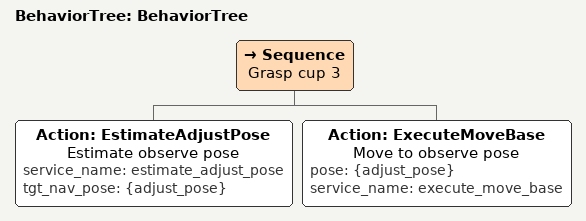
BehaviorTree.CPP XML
<?xml version="1.0"?>
<root main_tree_to_execute="BehaviorTree">
    <BehaviorTree ID="BehaviorTree">
        <Sequence name="Grasp cup 3">
            <Action ID="EstimateAdjustPose" name="Estimate observe pose" service_name="estimate_adjust_pose" tgt_nav_pose="{adjust_pose}"/>
            <Action ID="ExecuteMoveBase" name="Move to observe pose" pose="{adjust_pose}" service_name="execute_move_base"/>
        </Sequence>
    </BehaviorTree>
</root>
